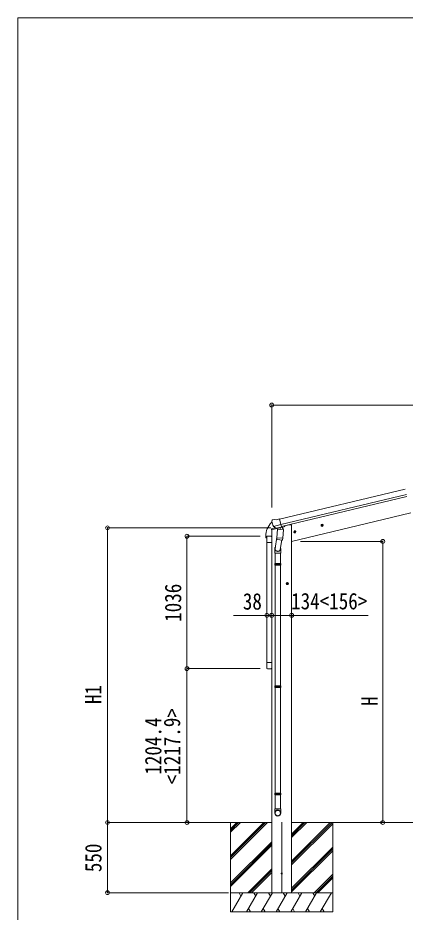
# Model space of a CAD drawing. Units: millimetres at full size, sheet at 1:30. Extents: x -8385 to 8479, y -5853 to 5787.
# Drawn here: x -8385 to -5353, y -1212 to 5787 of the extents above; entities that cross this region are included whole.
import ezdxf
from ezdxf.enums import TextEntityAlignment as Align

# ---------------------------------------------------------------- set-up
doc = ezdxf.new("R2010")
doc.units = ezdxf.units.MM
doc.header["$LTSCALE"] = 30
doc.header["$PDMODE"] = 32
doc.header["$PDSIZE"] = 30
for name, color, linetype, lineweight in [('0-0_0', 7, 'Continuous', 9), ('0-1_本体', 4, 'Continuous', 9), ('0-2_部品', 7, 'Continuous', 9), ('0-8_PARTS2', 2, 'Continuous', 9), ('0-A_寸法', 6, 'Continuous', 9), ('1-2_GLASS_SEAL', 7, 'Continuous', 9), ('1-A', 6, 'Continuous', 9), ('F-0_240', 7, 'Continuous', 9)]:
    doc.layers.add(name, color=color, linetype=linetype, lineweight=lineweight)
doc.styles.add('ＭＳ ゴシック', font='')
doc.styles.get('ＭＳ ゴシック').set_extended_font_data('MS Gothic')

msp = doc.modelspace()

# ---------------------------------------------------------------- linework, layer by layer
at = {"layer": '0-0_0'}
for p, q in [((-6397.68, -510.38), (-6899.34, -510.39)), ((-6720.13, -510.38), (-6720.13, -1210.38)), ((-6720.13, -771.11), (-6459.39, -510.38)), ((-6720.13, -785.25), (-6445.25, -510.38)), ((-6720.13, -799.39), (-6431.11, -510.38)), ((-6720.13, -587.26), (-6643.24, -510.38)), ((-6720.13, -573.12), (-6657.39, -510.38)), ((-6720.13, -558.98), (-6671.52, -510.38)), ((-6241.68, -813.16), (-5938.89, -510.38)), ((-6241.68, -827.3), (-5924.75, -510.38)), ((-6241.68, -629.31), (-6122.74, -510.38)), ((-6241.68, -615.17), (-6136.89, -510.38)), ((-6241.68, -601.03), (-6151.03, -510.38)), ((-6241.68, -841.44), (-5920.13, -519.9)), ((-6241.18, -510.38), (-1162.03, -510.38)), ((-5920.13, -510.38), (-5920.13, -1210.38)), ((-6720.13, -983.24), (-6397.68, -660.79)), ((-6720.13, -997.38), (-6397.68, -674.93)), ((-6720.13, -1011.53), (-6397.68, -689.08)), ((-6241.68, -1025.29), (-5920.13, -703.74)), ((-6241.68, -1039.43), (-5920.13, -717.88)), ((-6241.68, -1053.58), (-5920.13, -732.03)), ((-6585.13, -1060.38), (-6397.68, -872.92)), ((-6570.99, -1060.38), (-6397.68, -887.07)), ((-6556.85, -1060.38), (-6397.68, -901.21)), ((-6064.63, -1060.38), (-5920.13, -915.87)), ((-6050.49, -1060.38), (-5920.13, -930.02)), ((-6036.35, -1060.38), (-5920.13, -944.16)), ((-5920.13, -1060.38), (-6720.13, -1060.38)), ((-6709.84, -1210.38), (-6623.23, -1060.38)), ((-6638.23, -1086.36), (-6653.23, -1060.38)), ((-6594.37, -1210.38), (-6507.76, -1060.38)), ((-6522.76, -1086.36), (-6537.77, -1060.38)), ((-6478.9, -1210.38), (-6392.29, -1060.38)), ((-6407.29, -1086.36), (-6422.3, -1060.38)), ((-6253.13, -1060.38), (-6387.13, -1060.38)), ((-6363.43, -1210.38), (-6276.82, -1060.38)), ((-6291.82, -1086.36), (-6306.83, -1060.38)), ((-6247.96, -1210.38), (-6161.35, -1060.38)), ((-6176.35, -1086.36), (-6191.35, -1060.38)), ((-6132.49, -1210.38), (-6045.88, -1060.38)), ((-6075.88, -1060.38), (-6060.88, -1086.36)), ((-6017.02, -1210.38), (-5930.41, -1060.38)), ((-6579.37, -1184.4), (-6564.37, -1210.38)), ((-6463.9, -1184.4), (-6448.9, -1210.38)), ((-6348.43, -1184.4), (-6333.43, -1210.38)), ((-6232.96, -1184.4), (-6217.96, -1210.38)), ((-6117.49, -1184.4), (-6102.49, -1210.38)), ((-6002.02, -1184.4), (-5987.02, -1210.38)), ((-6720.13, -1210.38), (-5920.13, -1210.38))]:
    msp.add_line(p, q, dxfattribs=at)
at = {"layer": '0-1_本体'}
for p, q in [((-5352.76, 2099.4), (-6336, 1863.34)), ((-5342.68, 2057.42), (-6325.93, 1821.37)), ((-5338.75, 2041.06), (-6322, 1805.02)), ((-5730.97, 1812.17), (-5308.17, 1913.68)), ((-6397.68, -1060.38), (-6397.68, 1779.86)), ((-6262.18, 1819), (-6295.45, 1811.01)), ((-6241.68, 1819), (-6261.68, 1819)), ((-6241.68, -1060.38), (-6241.68, 1819)), ((-6241.68, 1689.56), (-5730.97, 1812.17))]:
    msp.add_line(p, q, dxfattribs=at)
at = {"layer": '0-2_部品'}
for p, q in [((-6397.38, 1847.44), (-6397.11, 1846.29)), ((-6393.16, 1856.01), (-6397.02, 1849.72)), ((-6390.07, 1858.26), (-6376.89, 1861.43)), ((-6383.33, 1807.13), (-6325.82, 1820.94)), ((-6362.33, 1858.75), (-6375.59, 1861.45)), ((-6362.33, 1858.75), (-6336.4, 1864.98)), ((-6010.28, 1814.02), (-6008.15, 1821.22)), ((-6008.15, 1821.22), (-6000.85, 1822.97)), ((-6000.65, 1806.05), (-6005.32, 1825.49)), ((-6000.85, 1822.97), (-5995.68, 1817.52)), ((-6399.5, 1779.3), (-6356.69, 1789.58)), ((-6399.5, 1786.19), (-6399.5, 1779.3)), ((-6370.26, 1795.57), (-6397.2, 1789.11)), ((-6366.48, 1792.22), (-6382.85, 1806.71)), ((-6363.77, 1791.65), (-6356.25, 1793.46)), ((-6362.93, 1791.77), (-6361.4, 1792.14)), ((-6361.4, 1792.14), (-6324.7, 1800.95)), ((-6359.56, 1791.91), (-6359.62, 1791.17)), ((-6358.86, 1790.13), (-6333.04, 1783.69)), ((-6351.94, 1784.78), (-6356.62, 1717.94)), ((-6306.25, 1781.58), (-6351.94, 1784.78)), ((-6350.17, 1787.96), (-6350.4, 1784.67)), ((-6330.65, 1799.12), (-6331.67, 1784.52)), ((-6324.7, 1800.95), (-6323.17, 1801.31)), ((-6321.61, 1803.42), (-6320.67, 1803.35)), ((-6320.67, 1803.35), (-6307.36, 1788.04)), ((-6316.99, 1799.11), (-6298.78, 1803.48)), ((-6310.93, 1714.75), (-6306.25, 1781.58)), ((-6307.36, 1788.04), (-6307.8, 1781.69)), ((-6294.95, 1811.49), (-6294.95, 1808.34)), ((-6207.18, 1766.75), (-6226.63, 1762.08)), ((-6224.2, 1762.66), (-6222.07, 1769.86)), ((-6219.04, 1757.22), (-6224.2, 1762.66)), ((-6222.07, 1769.86), (-6214.77, 1771.61)), ((-6214.57, 1754.69), (-6219.24, 1774.14)), ((-6214.77, 1771.61), (-6209.61, 1766.16)), ((-5993.26, 1818.11), (-6012.71, 1813.44)), ((-6005.11, 1808.57), (-6010.28, 1814.02)), ((-6356.26, 1723.06), (-6370.8, 1635.2)), ((-6357.47, 1705.48), (-6356.6, 1717.94)), ((-6357.08, 1704.12), (-6357.08, 1704.12)), ((-6310.93, 1714.75), (-6356.62, 1717.94)), ((-6355.63, 1703.34), (-6313.93, 1700.42)), ((-6317.47, 1700.67), (-6330.09, 1625.87)), ((-6310.94, 1714.75), (-6311.83, 1702.05)), ((-6372.95, 1598.04), (-6372.95, 1632.39)), ((-6326.95, 1632.69), (-6326.95, 1598.04)), ((-6326.95, 1598.04), (-6372.95, 1598.04)), ((-6370.95, 1598.04), (-6370.95, 1515.38)), ((-6328.95, 1598.04), (-6328.95, 1515.38)), ((-6372.95, 1513.38), (-6371.95, 1515.38)), ((-6326.95, 1513.38), (-6372.95, 1513.38)), ((-6326.95, 1505.38), (-6372.95, 1505.38)), ((-6327.95, 1515.38), (-6371.95, 1515.38)), ((-6327.95, 1503.38), (-6371.95, 1503.38)), ((-6370.95, 1503.38), (-6370.95, 559.19)), ((-6328.95, 1503.38), (-6328.95, 559.19)), ((-6326.95, 1513.38), (-6327.95, 1515.38)), ((-6326.95, 1505.38), (-6327.95, 1503.38)), ((-6326.95, 1513.38), (-6326.95, 1505.38)), ((-6265.44, 1359.5), (-6285.44, 1359.5)), ((-6282.94, 1359.5), (-6279.19, 1366)), ((-6279.19, 1353), (-6282.94, 1359.5)), ((-6279.19, 1366), (-6271.69, 1366)), ((-6275.44, 1349.5), (-6275.44, 1369.5)), ((-6271.69, 1366), (-6267.93, 1359.5)), ((-6372.95, 557.19), (-6371.95, 559.19)), ((-6326.95, 557.19), (-6372.95, 557.19)), ((-6326.95, 549.19), (-6372.95, 549.19)), ((-6327.95, 559.19), (-6371.95, 559.19)), ((-6327.95, 547.19), (-6371.95, 547.19)), ((-6370.95, 547.19), (-6370.95, -281)), ((-6328.95, 547.19), (-6328.95, -281)), ((-6326.95, 557.19), (-6327.95, 559.19)), ((-6326.95, 549.19), (-6327.95, 547.19)), ((-6326.95, 557.19), (-6326.95, 549.19)), ((-6372.95, -283), (-6371.95, -281)), ((-6326.95, -283), (-6372.95, -283)), ((-6326.95, -291), (-6372.95, -291)), ((-6327.95, -281), (-6371.95, -281)), ((-6327.95, -293), (-6371.95, -293)), ((-6370.95, -293), (-6370.95, -403)), ((-6328.95, -293), (-6328.95, -403)), ((-6326.95, -283), (-6327.95, -281)), ((-6326.95, -291), (-6327.95, -293)), ((-6326.95, -283), (-6326.95, -291)), ((-6372.95, -437.14), (-6372.95, -403)), ((-6326.95, -403), (-6372.95, -403)), ((-6326.95, -437.14), (-6326.95, -403))]:
    msp.add_line(p, q, dxfattribs=at)
for points in [[(-6330.97, 1799.53), (-6321.24, 1801.86), (-6336.4, 1864.98)], [(-6383.6, 1807.71), (-6383.01, 1806.86), (-6382.85, 1806.71)], [(-6330.97, 1799.53), (-6331.2, 1799.38), (-6355.97, 1793.43), (-6356.25, 1793.46)], [(-6209.61, 1766.16), (-6211.74, 1758.97), (-6219.04, 1757.22)], [(-5995.68, 1817.52), (-5997.82, 1810.33), (-6005.11, 1808.57)], [(-6372.95, 1513.38), (-6372.95, 1505.38), (-6371.95, 1503.38)], [(-6267.93, 1359.5), (-6271.69, 1353), (-6279.19, 1353)], [(-6372.95, 557.19), (-6372.95, 549.19), (-6371.95, 547.19)], [(-6372.95, -283), (-6372.95, -291), (-6371.95, -293)]]:
    msp.add_lwpolyline(points, dxfattribs=at)
for centre, radius in [((-6002.98, 1815.77), 8.5), ((-6002.98, 1815.77), 7.7), ((-6002.98, 1815.77), 6.5), ((-6216.9, 1764.41), 8.5), ((-6216.9, 1764.41), 7.7), ((-6216.9, 1764.41), 6.5), ((-6275.44, 1359.5), 8.5), ((-6275.44, 1359.5), 7.7), ((-6275.44, 1359.5), 6.5)]:
    msp.add_circle(centre, radius, dxfattribs=at)
at = {"layer": '0-2_部品', "color": 4}
msp.add_circle((-6319.18, -910.38), 4.5, dxfattribs=at)
at = {"layer": '0-2_部品'}
for centre, radius, start, end in [((-6200.3, 1893.54), 202.4, 193.5, 205.09125), ((-6388.9, 1853.4), 5, 103.5, 148.5), ((-6376.18, 1858.51), 3, 78.5, 103.5), ((-6396.5, 1786.19), 3, 103.5, 180), ((-6363.05, 1792.25), 0.5, 248.23754, 283.5), ((-6360.06, 1791.94), 0.5, 356, 103.5), ((-6358.62, 1791.1), 1, 176, 256), ((-6332.69, 1784.66), 1.03, 250.03897, 351.96569), ((-6330.05, 1799.04), 0.604, 100.59842, 172.20595), ((-6323.28, 1801.8), 0.5, 283.5, 318.76246), ((-6299.95, 1808.34), 5, 283.5, 0), ((-6355.53, 1705.3), 1.95, 175.04017, 217.47766), ((-6355.49, 1705.33), 2, 217.40962, 266), ((-6313.79, 1702.42), 2, 266, 349.46843), ((-6342.95, 1632.39), 30, 177.45142, 180)]:
    msp.add_arc(centre, radius, start, end, dxfattribs=at)
for centre, major_axis, ratio, start_param, end_param in [((-6394.46, 1848.15), (-1.57, -2.57), 0.99628, 4.712389, 5.4996506), ((-6364.49, 1794.48), (-0.73, -2.92), 0.997631, 5.8041905, 6.6006116), ((-6364.43, 1794.7), (2.63, 3.16), 0.650902, 4.0958226, 4.1686332), ((-6364.46, 1794.58), (-0.73, -2.92), 0.997631, 0.3902369, 0.4789948), ((-6349.95, 1632.69), (23, 0), 0.996195, 2.5560258, 6.5663028), ((-6349.95, 1632.69), (21, 0), 0.996195, 2.9349147, 5.9512394), ((-6349.95, -435.4), (-23, 0), 0.996195, 3.1415927, 6.2831853), ((-6349.95, -437.14), (-23, 0), 0.996195, 3.1415927, 6.2831853), ((-6349.95, -437.14), (0, -23.43), 0.981806, 4.712389, 7.8539816)]:
    msp.add_ellipse(centre, major_axis=major_axis, ratio=ratio, start_param=start_param, end_param=end_param, dxfattribs=at)
msp.add_ellipse((-6349.95, -437.14), major_axis=(21, 0), ratio=0.996195, dxfattribs=at)
at = {"layer": '0-8_PARTS2'}
msp.add_line((-6319.18, -507.88), (-6319.18, -1062.88), dxfattribs=at)
at = {"layer": '0-A_寸法'}
for p, q in [((-6397.68, 2756.52), (-6397.68, 1954.18)), ((-6397.68, 2756.52), (-1005.66, 2756.52)), ((-7683.96, 1795.82), (-6405.12, 1795.82)), ((-7683.96, -510.39), (-7683.96, 1795.82)), ((-7061.53, 1729.98), (-7061.53, 693.98)), ((-5527.94, 1689.6), (-6173.07, 1689.6)), ((-5527.94, -510.39), (-5527.94, 1689.6)), ((-6241.68, 1110.87), (-6397.68, 1110.87)), ((-6241.68, 1110.87), (-5641.68, 1110.87)), ((-7683.96, -510.39), (-6734.94, -510.39)), ((-7683.96, -510.39), (-6737.69, -510.39)), ((-7683.96, -510.39), (-7683.96, -1060.38)), ((-7050.25, -510.39), (-6737.69, -510.39)), ((-7683.96, -1060.38), (-6735.97, -1060.38))]:
    msp.add_line(p, q, dxfattribs=at)
for p in [(-6397.68, 2756.52), (-7683.96, 1795.82), (-5527.94, 1689.6), (-6397.68, 1110.87), (-6241.68, 1110.87), (-7683.96, -510.39), (-5527.94, -510.39), (-7683.96, -1060.38)]:
    msp.add_point(p, dxfattribs=at)
at = {"layer": '1-2_GLASS_SEAL'}
for p, q in [((-6444.18, 1730.07), (-6444.18, 1718.31)), ((-6443.68, 1717.81), (-6437.42, 1717.81)), ((-6436.92, 1725.08), (-6436.92, 1718.31)), ((-6436.68, 1681.58), (-6436.68, 1725.28)), ((-6396.68, 1681.58), (-6436.68, 1681.58)), ((-6431.18, 1730.78), (-6402.18, 1730.78)), ((-6430.92, 1731.08), (-6397.68, 1731.08)), ((-6396.68, 1725.28), (-6396.68, 1681.58)), ((-6436.68, 742.58), (-6436.68, 698.88)), ((-6431.18, 693.38), (-6402.18, 693.38))]:
    msp.add_line(p, q, dxfattribs=at)
at = {"layer": '1-2_GLASS_SEAL', "color": 4}
for p, q in [((-6435.68, 1681.58), (-6435.68, 742.58)), ((-6397.68, 1681.58), (-6397.68, 1550.53)), ((-6397.68, 742.58), (-6397.68, 1550.53))]:
    msp.add_line(p, q, dxfattribs=at)
at = {"layer": '1-2_GLASS_SEAL'}
msp.add_lwpolyline([(-6396.68, 698.88), (-6396.68, 742.58), (-6436.68, 742.58)], dxfattribs=at)
for centre, radius, start, end in [((-6291.92, 1730.07), 152.26, 135.14293, 180), ((-6395.43, 1832.09), 6.95, 95.39711, 129.45641), ((-6443.68, 1718.31), 0.5, 180, 270), ((-6437.42, 1718.31), 0.5, 270, 0), ((-6430.92, 1725.08), 6, 90, 180), ((-6431.18, 1725.28), 5.5, 90, 180), ((-6402.18, 1725.28), 5.5, 0, 90), ((-6431.18, 698.88), 5.5, 180, 270), ((-6402.18, 698.88), 5.5, 270, 0)]:
    msp.add_arc(centre, radius, start, end, dxfattribs=at)
at = {"layer": '1-A'}
for p, q in [((-7061.53, 1729.98), (-6487.99, 1729.98)), ((-6397.75, 1110.87), (-6697.75, 1110.87)), ((-6397.75, 1110.87), (-6435.78, 1110.87)), ((-7061.53, -510.39), (-7061.53, 693.98)), ((-7061.53, 693.98), (-6487.99, 693.98)), ((-7061.53, -510.39), (-6487.99, -510.39))]:
    msp.add_line(p, q, dxfattribs=at)
for p in [(-7061.53, 1729.98), (-6435.78, 1110.87), (-6397.75, 1110.87), (-7061.53, 693.98), (-7061.53, -510.39)]:
    msp.add_point(p, dxfattribs=at)
at = {"layer": 'F-0_240', "color": 5}
for q in [(-8385.45, -5852.66), (8054.55, 5787.34)]:
    msp.add_line((-8385.45, 5787.34), q, dxfattribs=at)

# ---------------------------------------------------------------- texts
at = {"layer": '0-A_寸法', "color": 7, "style": 'ＭＳ ゴシック', "width": 0.85}
msp.add_text('134<156>', height=129, dxfattribs=at).set_placement((-6245.68, 1118.87), align=Align.BOTTOM_LEFT)
for s, p in [('H1', (-7691.96, 416.72)), ('H', (-5527.94, 401.61)), ('550', (-7691.96, -899.38))]:
    msp.add_text(s, height=129, rotation=90, dxfattribs=at).set_placement(p, align=Align.BOTTOM_LEFT)
at = {"layer": '1-A', "color": 7, "style": 'ＭＳ ゴシック', "width": 0.85}
for s, p in [('1036', (-7067.53, 1059.98)), ('<1217.9>', (-7075.4, -212.2)), ('1204.4', (-7222.98, -136.2))]:
    msp.add_text(s, height=129, rotation=90, dxfattribs=at).set_placement(p, align=Align.BOTTOM_LEFT)
msp.add_text('38', height=129, dxfattribs=at).set_placement((-6623.75, 1116.87), align=Align.BOTTOM_LEFT)

doc.saveas('drawing.dxf')
